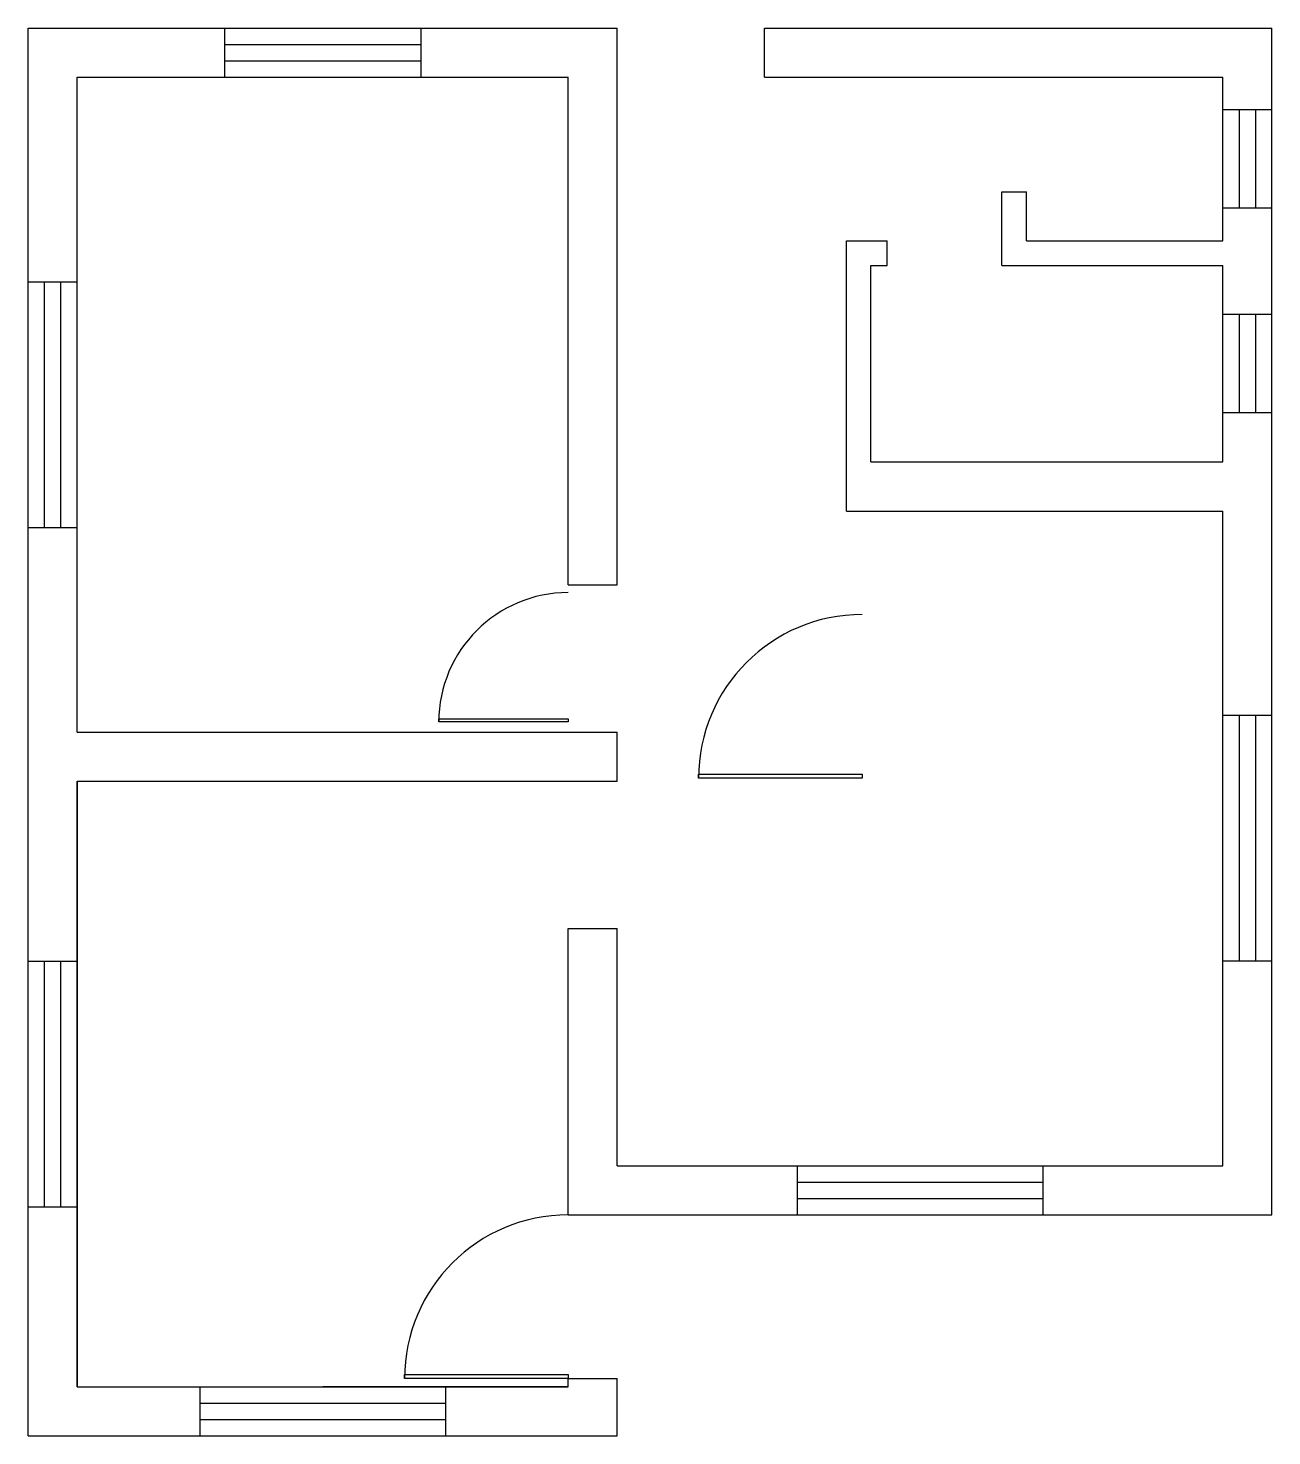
# Model space of a CAD drawing. Header units: millimetres. Extents: x 2241 to 9841, y 496 to 9096.
import ezdxf

# ---------------------------------------------------------------- set-up
doc = ezdxf.new("R2010")
doc.units = ezdxf.units.MM
doc.linetypes.add('HIDDEN2', pattern=[4.7625, 3.175, -1.5875])
for name, color, linetype in [('Door', 2, 'Continuous'), ('Vent', 240, 'HIDDEN2'), ('Window', 150, 'Continuous')]:
    doc.layers.add(name, color=color, linetype=linetype)
doc.layers.add('Wall', color=100, linetype='Continuous', lineweight=30)

msp = doc.modelspace()

# ---------------------------------------------------------------- linework, layer by layer
at = {"layer": 'Door'}
for points in [[(5541, 4856.7), (4750.4, 4856.7), (4750.4, 4876.4), (5541, 4876.4)], [(7337.8, 4513.4), (6337.8, 4513.4), (6337.8, 4538.4), (7337.8, 4538.4)], [(5541, 845.5), (4541, 845.5), (4541, 870.5), (5541, 870.5)]]:
    msp.add_lwpolyline(points, close=True, dxfattribs=at)
for centre, radius in [((5541, 4856.7), 790.5), ((7337.8, 4513.4), 1000), ((5541, 845.5), 1000)]:
    msp.add_arc(centre, radius, 90, 180, dxfattribs=at)
at = {"layer": 'Vent'}
for p, q in [((9641, 8595.5), (9641, 7995.5)), ((9741, 8595.5), (9741, 7995.5)), ((9641, 7345.5), (9641, 6745.5)), ((9741, 7345.5), (9741, 6745.5))]:
    msp.add_line(p, q, dxfattribs=at)
at = {"layer": 'Wall'}
for p, q in [((2241, 495.5), (2241, 9095.5)), ((2241, 9095.5), (5841, 9095.5)), ((5841, 5695.5), (5841, 9095.5)), ((6741, 8795.5), (6741, 9095.5)), ((6741, 9095.5), (9841, 9095.5)), ((9841, 1845.5), (9841, 9095.5)), ((2541, 8795.5), (5541, 8795.5)), ((2541, 4795.5), (2541, 8795.5)), ((5541, 5695.5), (5541, 8795.5)), ((6741, 8795.5), (9541, 8795.5)), ((9541, 7795.5), (9541, 8795.5)), ((8191, 7645.5), (8191, 8095.5)), ((8191, 8095.5), (8341, 8095.5)), ((8341, 7795.5), (8341, 8095.5)), ((7241, 7795.5), (7491, 7795.5)), ((7241, 6145.5), (7241, 7795.5)), ((7491, 7645.5), (7491, 7795.5)), ((8341, 7795.5), (9541, 7795.5)), ((7391, 6445.5), (7391, 7645.5)), ((7391, 7645.5), (7491, 7645.5)), ((8191, 7645.5), (9541, 7645.5)), ((9541, 6445.5), (9541, 7645.5)), ((7391, 6445.5), (9541, 6445.5)), ((7241, 6145.5), (9541, 6145.5)), ((9541, 2145.5), (9541, 6145.5)), ((5541, 5695.5), (5841, 5695.5)), ((2541, 4795.5), (5841, 4795.5)), ((5841, 4495.5), (5841, 4795.5)), ((2541, 795.5), (2541, 4495.5)), ((2541, 4495.5), (5841, 4495.5)), ((2541, 4495.5), (2541, 795.5)), ((5541, 1845.5), (5541, 3595.5)), ((5541, 3595.5), (5841, 3595.5)), ((5841, 2145.5), (5841, 3595.5)), ((5841, 2145.5), (9541, 2145.5)), ((5541, 1845.5), (9841, 1845.5)), ((2541, 795.5), (5541, 795.5)), ((2541, 795.5), (5541, 795.5)), ((5541, 795.5), (5541, 845.5)), ((5541, 845.5), (5841, 845.5)), ((5841, 495.5), (5841, 845.5)), ((2241, 495.5), (5841, 495.5))]:
    msp.add_line(p, q, dxfattribs=at)
at = {"layer": 'Window'}
for p, q in [((3441, 9095.5), (3441, 8795.5)), ((4641, 9095.5), (4641, 8795.5)), ((3441, 8995.5), (4641, 8995.5)), ((3441, 8895.5), (4641, 8895.5)), ((9841, 8595.5), (9541, 8595.5)), ((9841, 7995.5), (9541, 7995.5)), ((2241, 7545.5), (2541, 7545.5)), ((2341, 6045.5), (2341, 7545.5)), ((2441, 6045.5), (2441, 7545.5)), ((9841, 7345.5), (9541, 7345.5)), ((9841, 6745.5), (9541, 6745.5)), ((2241, 6045.5), (2541, 6045.5)), ((9841, 4895.5), (9541, 4895.5)), ((9641, 4895.5), (9641, 3395.5)), ((9741, 4895.5), (9741, 3395.5)), ((2241, 3395.5), (2541, 3395.5)), ((2241, 3395.5), (2541, 3395.5)), ((2341, 1895.5), (2341, 3395.5)), ((2341, 1895.5), (2341, 3395.5)), ((2441, 1895.5), (2441, 3395.5)), ((2441, 1895.5), (2441, 3395.5)), ((9841, 3395.5), (9541, 3395.5)), ((6941, 2145.5), (6941, 1845.5)), ((7691, 2145.5), (7691, 2145.5)), ((8441, 2145.5), (8441, 1845.5)), ((6941, 2045.5), (8441, 2045.5)), ((2241, 1895.5), (2541, 1895.5)), ((2241, 1895.5), (2541, 1895.5)), ((6941, 1945.5), (8441, 1945.5)), ((2541, 795.5), (5541, 795.5)), ((3291, 795.5), (3291, 495.5)), ((5541, 795.5), (4041, 795.5)), ((4041, 795.5), (4041, 795.5)), ((4791, 795.5), (4791, 495.5)), ((3291, 695.5), (4791, 695.5)), ((3291, 595.5), (4791, 595.5))]:
    msp.add_line(p, q, dxfattribs=at)

doc.saveas('drawing.dxf')
